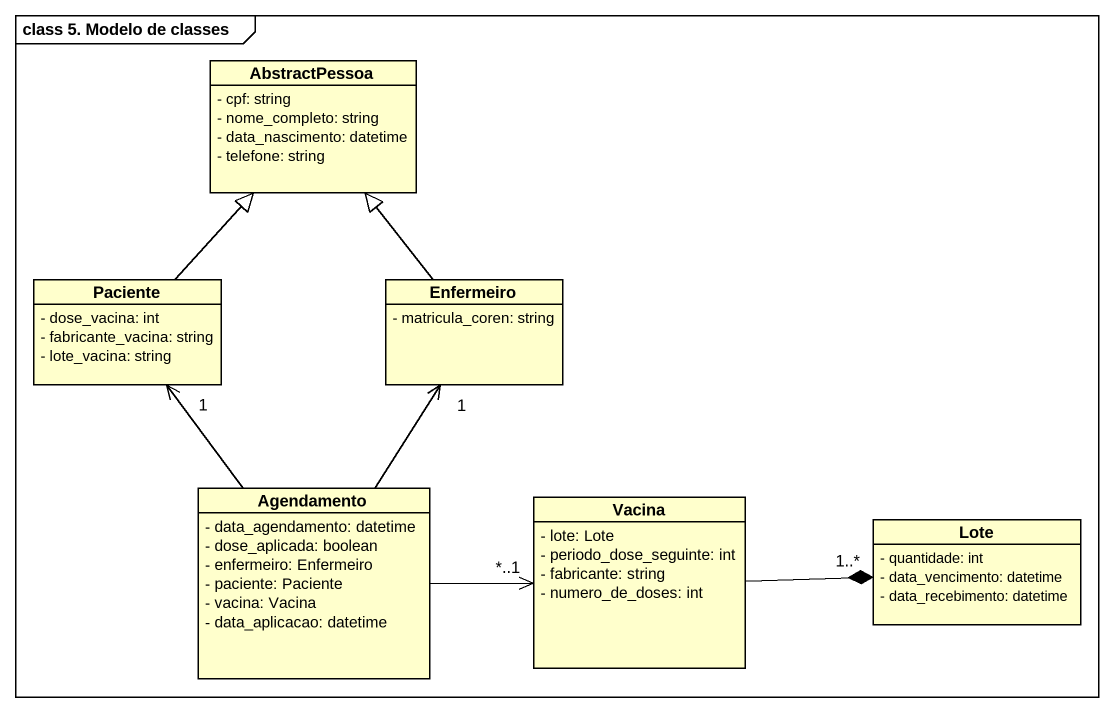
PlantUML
@startuml
mainframe class 5. Modelo de classes
hide circle
hide empty members
skinparam classAttributeIconSize 0
class AbstractPessoa {
  - cpf: string
  - nome_completo: string
  - data_nascimento: datetime
  - telefone: string
}
class Paciente {
  - dose_vacina: int
  - fabricante_vacina: string
  - lote_vacina: string
}
class Enfermeiro {
  - matricula_coren: string
}
class Agendamento {
  - data_agendamento: datetime
  - dose_aplicada: boolean
  - enfermeiro: Enfermeiro
  - paciente: Paciente
  - vacina: Vacina
  - data_aplicacao: datetime
}
class Vacina {
  - lote: Lote
  - periodo_dose_seguinte: int
  - fabricante: string
  - numero_de_doses: int
}
class Lote {
  - quantidade: int
  - data_vencimento: datetime
  - data_recebimento: datetime
}
Paciente -up-|> AbstractPessoa
Enfermeiro -up-|> AbstractPessoa
Agendamento -up-> "1" Paciente
Agendamento -up-> "1" Enfermeiro
Vacina "*..1" <-left- Agendamento
Vacina -right-* "1..*" Lote
@enduml
